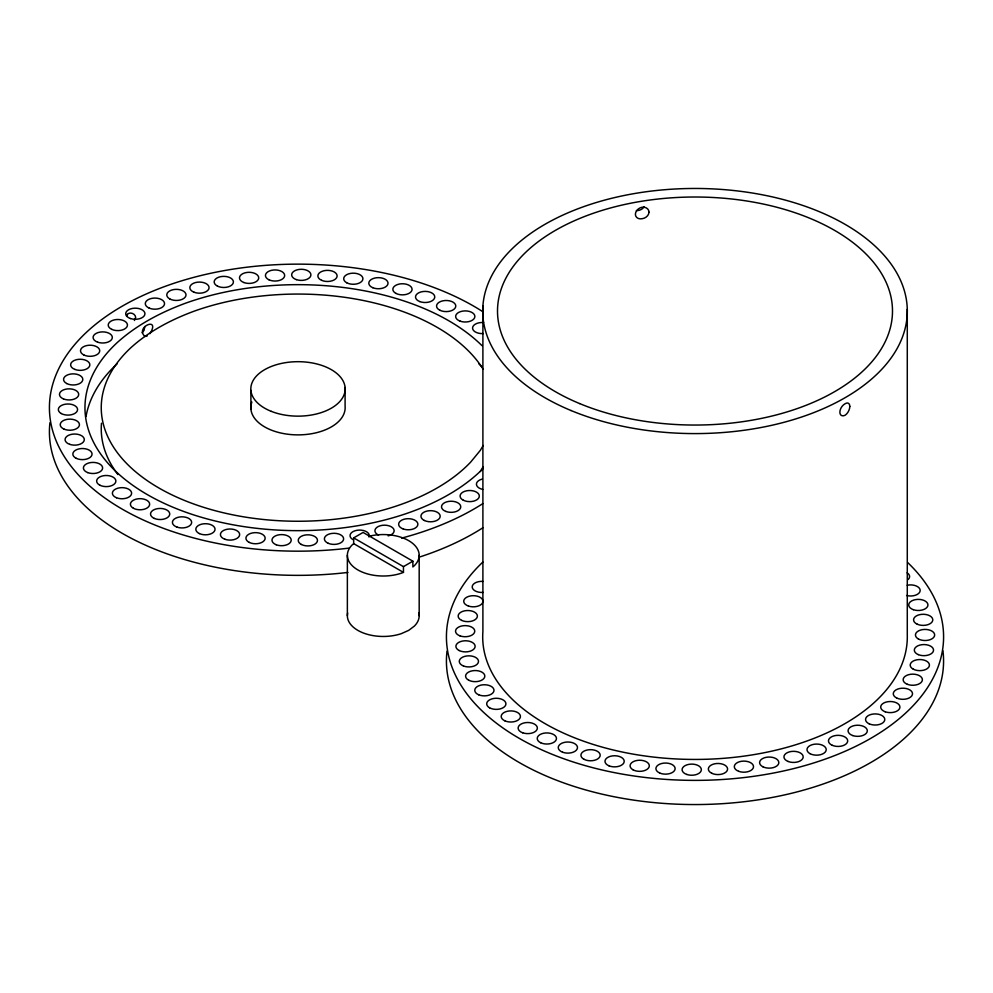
<?xml version="1.0" encoding="UTF-8"?>
<svg xmlns="http://www.w3.org/2000/svg" width="993" height="993" viewBox="0 0 993 993"><rect width="100%" height="100%" fill="white"/><g stroke="black" fill="none" stroke-linecap="round" stroke-linejoin="round"><path stroke-width="1.49" d="M144.829 326.486L144.084 330.259L142.123 332.779M126.545 315.935C127.998 311.02 135.458 312.944 135.693 317.574L134.415 320.478M483.206 445.46L480.314 450.375L470.682 462.093A196.751 113.599 0 0 1 198.811 505.76A196.751 113.599 0 0 1 130.977 347.612C149.161 331.19 171.131 319.672 193.995 311.231A196.751 113.599 0 0 1 483.119 369.173M480.314 471.538L483.206 466.623M149.98 333.673C160.94 315.836 134.353 327.107 145.015 336.54M353.669 537.883L403.456 566.631L403.456 572.378L401.222 573.234A35.909 20.729 0 0 1 357.877 569.945A35.909 20.729 0 0 1 352.167 544.921L353.669 543.63L353.669 537.883L363.09 532.447L412.877 561.194L412.877 566.941L414.366 565.65A35.909 20.729 0 0 0 410.27 541.619A35.909 20.729 0 0 0 369.533 536.133M412.877 561.194L403.456 566.631M146.145 336.391L147.361 335.795M353.669 543.63L403.456 572.378M907.279 309.282L907.279 635.11A212.303 122.573 0 0 1 691.972 759.422A212.303 122.573 0 0 1 482.896 631.61L482.896 305.782M419.183 555.286L419.183 615.734M347.364 555.286L347.364 615.734M345.092 387.456L345.092 406.199A47.155 27.221 0 0 1 294.362 434.797A47.155 27.221 0 0 1 251.862 402.028M250.906 390.373L250.906 409.116M483.144 592.411A9.62 5.561 0 0 1 472.196 586.95A9.62 5.561 0 0 1 483.008 581.389M907.614 562.497A248.573 143.513 0 0 1 855.892 746.264A248.573 143.513 0 0 1 533.44 745.929A248.573 143.513 0 0 1 482.846 562.075M942.94 650.8A248.573 143.513 0 0 1 695.323 804.553A248.573 143.513 0 0 1 447.011 651.172M907.205 585.237A9.62 5.561 0 0 1 920.176 590.636A9.62 5.561 0 0 1 906.559 595.502M907.143 572.837A9.62 5.561 0 0 1 908.061 579.589M117.882 474.517A196.751 113.599 0 0 1 101.485 423.229M86.019 416.539A213.036 122.995 0 0 1 117.149 363.798M478.849 363.798A213.036 122.995 0 0 1 481.99 366.802M483.318 333.574A9.62 5.561 0 0 1 472.556 327.988A9.62 5.561 0 0 1 483.554 322.551M482.883 527.767A248.573 143.513 0 0 1 419.331 557.098M347.922 572.427A248.573 143.513 0 0 1 49.923 422.72M482.883 503.588A248.573 143.513 0 0 1 401.631 538.107M349.375 548.074A248.573 143.513 0 0 1 67.35 461.174A248.573 143.513 0 0 1 166.762 285.773A248.573 143.513 0 0 1 483.206 311.939M352.912 539.596A9.62 5.561 0 0 1 357.083 530.274A9.62 5.561 0 0 1 368.974 537.014M378.606 535.115A9.62 5.561 0 0 1 378.072 526.613A9.62 5.561 0 0 1 392.682 527.779A9.62 5.561 0 0 1 388.139 535.885M483.008 468.646A213.036 122.995 0 0 1 188.856 513.282A213.036 122.995 0 0 1 117.149 342.647C136.835 324.86 160.63 312.398 185.393 303.25A213.036 122.995 0 0 1 481.99 345.651M482.722 489.4A9.62 5.561 0 0 1 476.429 484.41A9.62 5.561 0 0 1 482.002 479.147M644.072 206.854A7.038 5.61 -20.6 0 1 638.102 210.479A7.038 5.437 -30.6 0 1 636.376 210.628M127.315 314.421A7.038 4.059 -60 0 1 126.819 316.097M418.872 613.029A35.909 20.729 0 0 1 414.366 626.099L408.657 630.394L401.222 633.683A35.909 20.729 0 0 1 363.326 632.975A35.909 20.729 0 0 1 347.674 613.029M268.954 279.79A9.62 5.561 0 0 0 284.544 276.389A9.62 5.561 0 0 0 271.635 270.295A9.62 5.561 0 0 0 268.954 279.79M296.348 279.616A9.62 5.561 0 0 0 310.908 274.924A9.62 5.561 0 0 0 296.597 269.984A9.62 5.561 0 0 0 296.348 279.616M346.631 282.72A9.62 5.561 0 0 0 362.644 280.051A9.62 5.561 0 0 0 350.641 273.385A9.62 5.561 0 0 0 346.631 282.72M321.645 280.336A9.62 5.561 0 0 0 337.037 276.637A9.62 5.561 0 0 0 323.78 270.791A9.62 5.561 0 0 0 321.645 280.336M461.708 620.402A9.62 5.561 0 0 0 477.273 616.951A9.62 5.561 0 0 0 464.314 610.894A9.62 5.561 0 0 0 461.708 620.402M468.46 606.053A9.62 5.561 0 0 0 482.97 601.311A9.62 5.561 0 0 0 468.609 596.421A9.62 5.561 0 0 0 468.46 606.053M459.982 635.868A9.62 5.561 0 0 0 474.753 631.411A9.62 5.561 0 0 0 460.69 626.248A9.62 5.561 0 0 0 459.982 635.868M463.446 665.968A9.62 5.561 0 0 0 478.477 661.797A9.62 5.561 0 0 0 464.724 656.373A9.62 5.561 0 0 0 463.446 665.968M459.213 650.539A9.62 5.561 0 0 0 474.964 647.386A9.62 5.561 0 0 0 462.366 641.081A9.62 5.561 0 0 0 459.213 650.539M571.037 410.531A212.303 122.573 0 0 0 906.237 323.259A212.303 122.573 0 0 0 607.728 199.295A212.303 122.573 0 0 0 571.037 410.531M579.676 403.592A197.495 114.021 0 0 0 891.503 322.415A197.495 114.021 0 0 0 613.811 207.09A197.495 114.021 0 0 0 579.676 403.592M540.639 742.727A9.62 5.561 0 0 0 556.316 739.45A9.62 5.561 0 0 0 543.556 733.256A9.62 5.561 0 0 0 540.639 742.727M562.547 752.197A9.62 5.561 0 0 0 577.467 747.915A9.62 5.561 0 0 0 563.577 742.59A9.62 5.561 0 0 0 562.547 752.197M609.019 765.839A9.62 5.561 0 0 0 624.175 761.842A9.62 5.561 0 0 0 610.596 756.256A9.62 5.561 0 0 0 609.019 765.839M584.107 759.347A9.62 5.561 0 0 0 599.971 756.368A9.62 5.561 0 0 0 587.583 749.926A9.62 5.561 0 0 0 584.107 759.347M522.69 732.797A9.62 5.561 0 0 0 537.362 728.229A9.62 5.561 0 0 0 523.162 723.177A9.62 5.561 0 0 0 522.69 732.797M633.025 769.798A9.62 5.561 0 0 0 649.037 767.13A9.62 5.561 0 0 0 637.022 760.452A9.62 5.561 0 0 0 633.025 769.798M504.866 720.831A9.62 5.561 0 0 0 520.344 717.256A9.62 5.561 0 0 0 507.249 711.298A9.62 5.561 0 0 0 504.866 720.831M659.675 773.013A9.62 5.561 0 0 0 675.054 769.302A9.62 5.561 0 0 0 661.81 763.468A9.62 5.561 0 0 0 659.675 773.013M918.339 638.946A9.62 5.561 0 0 0 934.376 636.327A9.62 5.561 0 0 0 922.423 629.624A9.62 5.561 0 0 0 918.339 638.946M918.302 654.623A9.62 5.561 0 0 0 933.494 650.676A9.62 5.561 0 0 0 919.965 645.053A9.62 5.561 0 0 0 918.302 654.623M810.027 753.675A9.62 5.561 0 0 0 825.977 750.882A9.62 5.561 0 0 0 813.813 744.303A9.62 5.561 0 0 0 810.027 753.675M913.337 669.208A9.62 5.561 0 0 0 929.212 666.278A9.62 5.561 0 0 0 916.887 659.799A9.62 5.561 0 0 0 913.337 669.208M913.349 609.69A9.62 5.561 0 0 0 927.946 605.035A9.62 5.561 0 0 0 913.672 600.07A9.62 5.561 0 0 0 913.349 609.69M788.082 761.457A9.62 5.561 0 0 0 803.151 757.336A9.62 5.561 0 0 0 789.435 751.862A9.62 5.561 0 0 0 788.082 761.457M917.296 624.237A9.62 5.561 0 0 0 932.712 620.575A9.62 5.561 0 0 0 919.506 614.704A9.62 5.561 0 0 0 917.296 624.237M907.416 684.326A9.62 5.561 0 0 0 922.373 680.081A9.62 5.561 0 0 0 908.521 674.719A9.62 5.561 0 0 0 907.416 684.326M686.784 774.453A9.62 5.561 0 0 0 701.343 769.761A9.62 5.561 0 0 0 687.019 764.821A9.62 5.561 0 0 0 686.784 774.453M711.869 773.324A9.62 5.561 0 0 0 727.459 769.923A9.62 5.561 0 0 0 714.55 763.828A9.62 5.561 0 0 0 711.869 773.324M738.705 771.325A9.62 5.561 0 0 0 753.513 766.919A9.62 5.561 0 0 0 739.5 761.718A9.62 5.561 0 0 0 738.705 771.325M762.872 766.77A9.62 5.561 0 0 0 778.649 763.667A9.62 5.561 0 0 0 766.112 757.336A9.62 5.561 0 0 0 762.872 766.77M832.345 745.346A9.62 5.561 0 0 0 847.637 741.51A9.62 5.561 0 0 0 834.244 735.788A9.62 5.561 0 0 0 832.345 745.346M852.875 735.602A9.62 5.561 0 0 0 867.311 730.786A9.62 5.561 0 0 0 852.875 725.97A9.62 5.561 0 0 0 852.875 735.602M869.185 723.823A9.62 5.561 0 0 0 884.689 720.285A9.62 5.561 0 0 0 871.631 714.302A9.62 5.561 0 0 0 869.185 723.823M885.21 711.782A9.62 5.561 0 0 0 899.919 707.252A9.62 5.561 0 0 0 885.768 702.175A9.62 5.561 0 0 0 885.21 711.782M896.654 697.992A9.62 5.561 0 0 0 912.356 694.765A9.62 5.561 0 0 0 899.658 688.521A9.62 5.561 0 0 0 896.654 697.992M468.659 680.18A9.62 5.561 0 0 0 484.584 677.338A9.62 5.561 0 0 0 472.358 670.796A9.62 5.561 0 0 0 468.659 680.18M478.688 694.79A9.62 5.561 0 0 0 493.943 690.917A9.62 5.561 0 0 0 480.5 685.22A9.62 5.561 0 0 0 478.688 694.79M489.537 707.773A9.62 5.561 0 0 0 505.611 705.241A9.62 5.561 0 0 0 493.769 698.464A9.62 5.561 0 0 0 489.537 707.773M372.822 287.722A9.62 5.561 0 0 0 387.978 283.725A9.62 5.561 0 0 0 374.398 278.152A9.62 5.561 0 0 0 372.822 287.722M243.893 282.533A9.62 5.561 0 0 0 258.714 278.127A9.62 5.561 0 0 0 244.688 272.926A9.62 5.561 0 0 0 243.893 282.533M193.983 292.203A9.62 5.561 0 0 0 209.039 288.082A9.62 5.561 0 0 0 195.323 282.608A9.62 5.561 0 0 0 193.983 292.203M169.815 298.955A9.62 5.561 0 0 0 185.765 296.162A9.62 5.561 0 0 0 173.589 289.584A9.62 5.561 0 0 0 169.815 298.955M217.455 286.108A9.62 5.561 0 0 0 233.231 283.005A9.62 5.561 0 0 0 220.682 276.662A9.62 5.561 0 0 0 217.455 286.108M74.872 369.421A9.62 5.561 0 0 0 89.829 365.176A9.62 5.561 0 0 0 75.977 359.826A9.62 5.561 0 0 0 74.872 369.421M63.465 398.913A9.62 5.561 0 0 0 78.658 394.953A9.62 5.561 0 0 0 65.128 389.33A9.62 5.561 0 0 0 63.465 398.913M66.717 383.534A9.62 5.561 0 0 0 82.593 380.604A9.62 5.561 0 0 0 70.255 374.125A9.62 5.561 0 0 0 66.717 383.534M63.949 429.075A9.62 5.561 0 0 0 79.366 425.414A9.62 5.561 0 0 0 66.171 419.542A9.62 5.561 0 0 0 63.949 429.075M83.871 354.985A9.62 5.561 0 0 0 99.573 351.758A9.62 5.561 0 0 0 86.875 345.527A9.62 5.561 0 0 0 83.871 354.985M61.243 413.535A9.62 5.561 0 0 0 77.28 410.916A9.62 5.561 0 0 0 65.327 404.201A9.62 5.561 0 0 0 61.243 413.535M133.422 508.267A9.62 5.561 0 0 0 149.397 505.511A9.62 5.561 0 0 0 137.27 498.896A9.62 5.561 0 0 0 133.422 508.267M249.268 542.414A9.62 5.561 0 0 0 264.994 539.224A9.62 5.561 0 0 0 252.346 532.956A9.62 5.561 0 0 0 249.268 542.414M116.479 497.754A9.62 5.561 0 0 0 131.585 493.67A9.62 5.561 0 0 0 117.906 488.171A9.62 5.561 0 0 0 116.479 497.754M154.362 518.433A9.62 5.561 0 0 0 169.679 514.647A9.62 5.561 0 0 0 156.335 508.888A9.62 5.561 0 0 0 154.362 518.433M199.407 533.589A9.62 5.561 0 0 0 214.935 530.101A9.62 5.561 0 0 0 201.927 524.081A9.62 5.561 0 0 0 199.407 533.589M177.164 527.171A9.62 5.561 0 0 0 191.649 522.392A9.62 5.561 0 0 0 177.251 517.552A9.62 5.561 0 0 0 177.164 527.171M445.845 511.432A9.62 5.561 0 0 0 460.74 507.1A9.62 5.561 0 0 0 446.8 501.825A9.62 5.561 0 0 0 445.845 511.432M224.914 539.261A9.62 5.561 0 0 0 239.648 534.768A9.62 5.561 0 0 0 225.548 529.641A9.62 5.561 0 0 0 224.914 539.261M99.883 485.217A9.62 5.561 0 0 0 115.684 482.164A9.62 5.561 0 0 0 103.185 475.784A9.62 5.561 0 0 0 99.883 485.217M69.709 444.343A9.62 5.561 0 0 0 84.306 439.688A9.62 5.561 0 0 0 70.019 434.723A9.62 5.561 0 0 0 69.709 444.343M460.218 321.186A9.62 5.561 0 0 0 474.877 316.606A9.62 5.561 0 0 0 460.69 311.566A9.62 5.561 0 0 0 460.218 321.186M276.191 544.747A9.62 5.561 0 0 0 291.185 540.54A9.62 5.561 0 0 0 277.382 535.153A9.62 5.561 0 0 0 276.191 544.747M403.245 528.984A9.62 5.561 0 0 0 417.879 524.366A9.62 5.561 0 0 0 403.642 519.364A9.62 5.561 0 0 0 403.245 528.984M301.351 544.462A9.62 5.561 0 0 0 317.251 541.57A9.62 5.561 0 0 0 304.963 535.066A9.62 5.561 0 0 0 301.351 544.462M328.335 543.345A9.62 5.561 0 0 0 343.566 539.435A9.62 5.561 0 0 0 330.073 533.775A9.62 5.561 0 0 0 328.335 543.345M424.396 520.493A9.62 5.561 0 0 0 440.048 517.167A9.62 5.561 0 0 0 427.238 511.01A9.62 5.561 0 0 0 424.396 520.493M463.297 500.211A9.62 5.561 0 0 0 479.135 497.195A9.62 5.561 0 0 0 466.685 490.79A9.62 5.561 0 0 0 463.297 500.211M97.612 342.163A9.62 5.561 0 0 0 112.321 337.632A9.62 5.561 0 0 0 98.17 332.543A9.62 5.561 0 0 0 97.612 342.163M76.312 458.356A9.62 5.561 0 0 0 91.927 454.993A9.62 5.561 0 0 0 79.068 448.873A9.62 5.561 0 0 0 76.312 458.356M87.769 472.618A9.62 5.561 0 0 0 102.614 468.249A9.62 5.561 0 0 0 88.638 463.011A9.62 5.561 0 0 0 87.769 472.618M396.008 293.431A9.62 5.561 0 0 0 411.859 290.465A9.62 5.561 0 0 0 399.471 284.023A9.62 5.561 0 0 0 396.008 293.431M419.816 301.587A9.62 5.561 0 0 0 434.748 297.292A9.62 5.561 0 0 0 420.846 291.979A9.62 5.561 0 0 0 419.816 301.587M439.961 310.288A9.62 5.561 0 0 0 455.638 307.011A9.62 5.561 0 0 0 442.89 300.817A9.62 5.561 0 0 0 439.961 310.288M111.849 329.403A9.62 5.561 0 0 0 127.352 325.865A9.62 5.561 0 0 0 114.294 319.883A9.62 5.561 0 0 0 111.849 329.403M130.505 318.542A9.62 5.561 0 0 0 144.941 313.726A9.62 5.561 0 0 0 130.505 308.922A9.62 5.561 0 0 0 130.505 318.542M149.186 308.103A9.62 5.561 0 0 0 164.478 304.268A9.62 5.561 0 0 0 151.085 298.533A9.62 5.561 0 0 0 149.186 308.103M648.963 212.105A7.038 5.61 -20.6 0 0 642.074 207.227A7.038 5.437 -30.6 0 0 635.396 214.277A7.038 5.437 -30.6 0 0 642.074 218.721A7.038 5.61 -20.6 0 0 648.963 212.105M849.809 406.46A7.038 3.823 -62.8 0 0 845.117 403.741A7.038 4.295 -57.1 0 0 839.855 412.194A7.038 4.295 -57.1 0 0 845.117 415.235A7.038 3.823 -62.8 0 0 849.809 406.46M271.337 411.375A47.155 27.221 0 0 0 345.018 391.019A47.155 27.221 0 0 0 277.643 364.357A47.155 27.221 0 0 0 271.337 411.375"/></g></svg>
